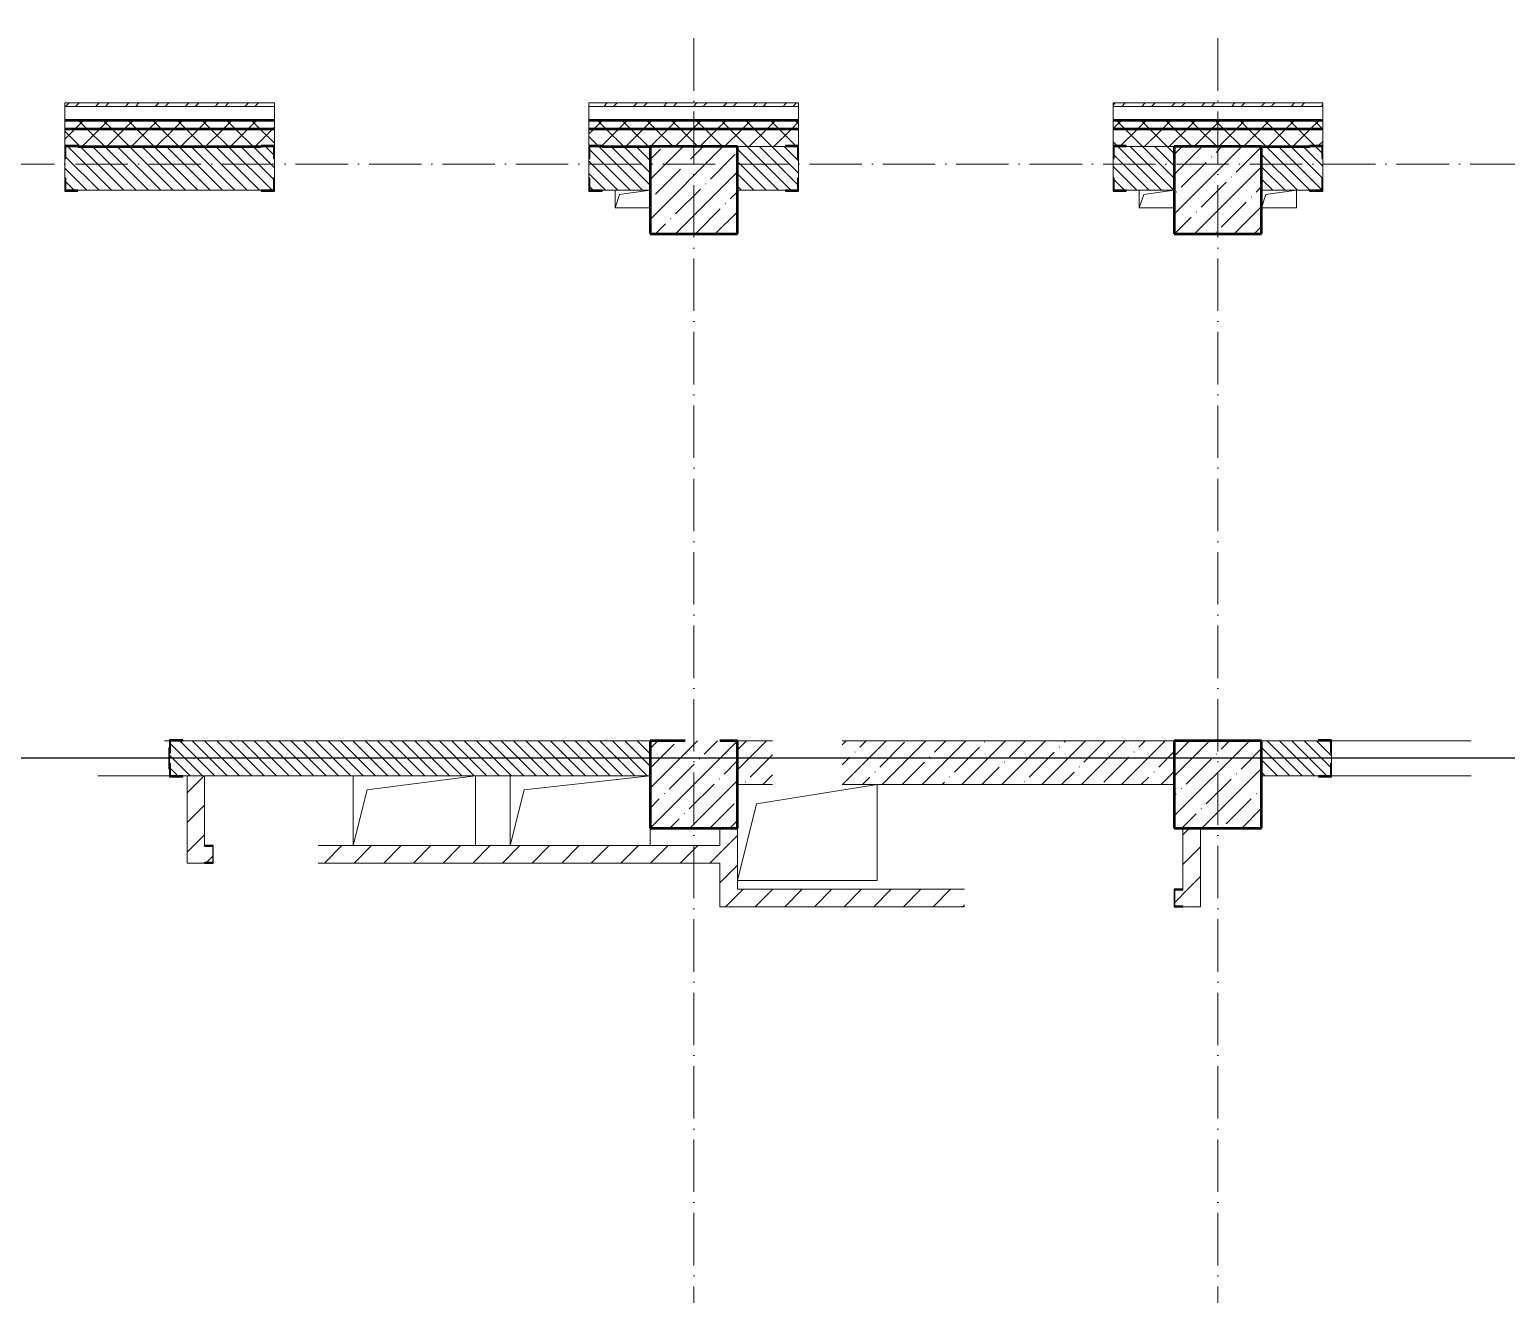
# Model space of a CAD drawing. Header units: millimetres. Extents: x -135211 to 49383, y -8033 to 228499.
# Drawn here: x -83144 to -74691, y 130845 to 138083 of the extents above; entities that cross this region are included whole.
import ezdxf

# ---------------------------------------------------------------- set-up
doc = ezdxf.new("R2010")
doc.units = ezdxf.units.MM
doc.linetypes.add('50_200_ШТРИХ_1Т_ш5_п1_п1_', pattern=[700, 500, -100, 0, -100])
for name, color, linetype, lineweight in [('A-FLOR-____-OTLN', 7, 'Continuous', 9), ('A-GENM-____-MCUT', 7, 'Continuous', 25), ('A-GENM-____-OTLN', 7, 'Continuous', 9), ('A-GENM-____-OTLN-1', 7, 'Continuous', 25), ('A-WALL-____-MCUT-1', 7, 'Continuous', 9), ('A-WALL-____-MCUT-2', 7, 'Continuous', 50), ('A-WALL-____-MCUT-3', 7, 'Continuous', 9), ('A-WALL-____-PATT-1', 7, 'Continuous', 9), ('A-WALL-FNSH-MCUT-1', 7, 'Continuous', 9), ('I-WALL-____-OTLN', 7, 'Continuous', 9), ('S-COLS-____-MCUT', 7, 'Continuous', 50), ('S-COLS-____-OTLN', 7, 'Continuous', 9), ('S-GRID-____-OTLN-1', 7, '50_200_ШТРИХ_1Т_ш5_п1_п1_', 9)]:
    doc.layers.add(name, color=color, linetype=linetype, lineweight=lineweight)
pattern_1 = [(45, (-129942.25, 127932.03), (-70.71068, 70.71068), []), (135, (-129942.25, 127932.03), (-70.71068, -70.71068), [])]
pattern_2 = [(45, (-129942.25, 127932.03), (-114.04925, 114.04925), []), (45, (-129828.2, 127932.03), (-114.04925, 114.04925), [201.612, -40.322, 3.353, -36.97])]
pattern_3 = [(45, (-129942.25, 127932.03), (-84.85281, 84.85281), [])]
pattern_4 = [(135, (-129942.255, 127932.027), (-35.35534, -35.35534), [])]

# ---------------------------------------------------------------- blocks, each defined once
blk = doc.blocks.new('BSC_Колонна _Прямоугольная - 500х500-V65-АР1_План отверстий 3 этажа в осях 1-64_А-ГГ')
at = {"layer": 'S-COLS-____-OTLN'}
h = blk.add_hatch(dxfattribs=at)
h.set_pattern_fill('FP_102', color=256, style=0, pattern_type=2)
h.set_pattern_definition([(45, (-50600, -5831.04), (-114.04925, 114.04925), []), (45, (-50485.95, -5831.04), (-114.04925, 114.04925), [201.613, -40.323, 3.353, -36.97])])
h.paths.add_polyline_path([(-250, -250), (250, -250), (250, 250), (-250, 250)], flags=0)
at = {"layer": 'S-COLS-____-MCUT'}
for p, q in [((-50, 250), (-250, 250)), ((-250, 250), (-250, -250)), ((250, 250), (150, 250)), ((250, -250), (250, 250)), ((-250, -250), (250, -250))]:
    blk.add_line(p, q, dxfattribs=at)
blk = doc.blocks.new('BSC_Колонна _Прямоугольная - 500х500-V67-АР1_План отверстий 3 этажа в осях 1-64_А-ГГ')
at = {"layer": 'S-COLS-____-OTLN'}
h = blk.add_hatch(dxfattribs=at)
h.set_pattern_fill('FP_104', color=256, style=0, pattern_type=2)
h.set_pattern_definition([(45, (-53600, -5831.04), (-114.04925, 114.04925), []), (45, (-53485.95, -5831.04), (-114.04925, 114.04925), [201.613, -40.323, 3.353, -36.97])])
h.paths.add_polyline_path([(-250, -250), (250, -250), (250, 250), (-250, 250)], flags=0)
at = {"layer": 'S-COLS-____-MCUT'}
for p, q in [((250, 250), (-250, 250)), ((-250, 250), (-250, -250)), ((250, -250), (250, 250)), ((-250, -250), (250, -250))]:
    blk.add_line(p, q, dxfattribs=at)
blk = doc.blocks.new('BSC_Колонна _Прямоугольная - 500х500-V136-АР1_План отверстий 3 этажа в осях 1-64_А-ГГ')
at = {"layer": 'S-COLS-____-OTLN'}
h = blk.add_hatch(dxfattribs=at)
h.set_pattern_fill('FP_159', color=256, style=0, pattern_type=2)
h.set_pattern_definition([(45, (-53600, -9231.04), (-114.04925, 114.04925), []), (45, (-53485.95, -9231.04), (-114.04925, 114.04925), [201.613, -40.323, 3.353, -36.97])])
h.paths.add_polyline_path([(-250, -250), (250, -250), (250, 250), (-250, 250), (-250, 103.3)], flags=0)
at = {"layer": 'S-COLS-____-MCUT'}
for p, q in [((250, 250), (-250, 250)), ((-250, 250), (-250, -250)), ((250, -250), (250, 250)), ((-250, -250), (250, -250))]:
    blk.add_line(p, q, dxfattribs=at)
blk = doc.blocks.new('Фахверк_СКБ_Уголок - 250_2700-27497298-АР1_План отверстий 3 этажа в осях 1-64_А-ГГ')
at = {"layer": 'A-GENM-____-MCUT'}
for p, q in [((200, 181), (125, 181)), ((125, 181), (125, 106)), ((131, 106), (131, 175)), ((131, 175), (200, 175)), ((200, 175), (200, 181)), ((125, 106), (131, 106)), ((131, -6), (125, -6)), ((125, -6), (125, -81)), ((125, -81), (200, -81)), ((131, -75), (131, -6)), ((200, -75), (131, -75)), ((200, -81), (200, -75))]:
    blk.add_line(p, q, dxfattribs=at)
blk = doc.blocks.new('Фахверк_СКБ_Уголок - 200_3960-28268576-АР1_План отверстий 3 этажа в осях 1-64_А-ГГ')
at = {"layer": 'A-GENM-____-MCUT'}
for p, q in [((200, 156), (125, 156)), ((125, 156), (125, 81)), ((131, 81), (131, 150)), ((131, 150), (200, 150)), ((200, 150), (200, 156)), ((125, 81), (131, 81)), ((131, 19), (125, 19)), ((125, 19), (125, -56)), ((131, -50), (131, 19)), ((125, -56), (200, -56)), ((200, -50), (131, -50)), ((200, -56), (200, -50))]:
    blk.add_line(p, q, dxfattribs=at)
blk = doc.blocks.new('154_Стойка_СКБ_Уголок - СМ-2480_200-28346303-АР1_План отверстий 3 этажа в осях 1-64_А-ГГ')
at = {"layer": 'A-GENM-____-MCUT'}
for p, q in [((125, 156), (125, 81)), ((200, 156), (125, 156)), ((131, 81), (131, 150)), ((131, 150), (200, 150)), ((200, 150), (200, 156)), ((125, 81), (131, 81)), ((131, 19), (125, 19)), ((125, 19), (125, -56)), ((131, -50), (131, 19)), ((125, -56), (200, -56)), ((200, -50), (131, -50)), ((200, -56), (200, -50))]:
    blk.add_line(p, q, dxfattribs=at)
blk = doc.blocks.new('Стойка_Влож_Полоса боковая - Полоса-28213942-АР1_План отверстий 3 этажа в осях 1-64_А-ГГ')
at = {"layer": 'A-GENM-____-OTLN'}
for p, q in [((-5, 60), (0, 60)), ((-5, -60), (-5, 60)), ((0, 31), (0, -31)), ((0, -60), (-5, -60))]:
    blk.add_line(p, q, dxfattribs=at)
blk = doc.blocks.new('AR_Отверстие прямоугольное _в плите_ - AR_Отверстие прямоугольное _в плите_-V180-АР1_План отверстий 3 этажа в осях 1-64_А-ГГ')
at = {"layer": 'A-GENM-____-OTLN'}
for p, q in [((-100, 50), (-100, -50)), ((-100, -50), (-75, 25)), ((-75, 25), (100, 50)), ((-100, -50), (100, -50))]:
    blk.add_line(p, q, dxfattribs=at)
blk = doc.blocks.new('AR_Отверстие прямоугольное _в плите_ - AR_Отверстие прямоугольное _в плите_-V181-АР1_План отверстий 3 этажа в осях 1-64_А-ГГ')
at = {"layer": 'A-GENM-____-OTLN'}
for p, q in [((-100, -50), (-75, 25)), ((-75, 25), (100, 50)), ((100, -50), (100, 50)), ((-100, -50), (100, -50))]:
    blk.add_line(p, q, dxfattribs=at)
blk = doc.blocks.new('AR_Отверстие прямоугольное _в плите_ - AR_Отверстие прямоугольное _в плите_-30552808-АР1_План отверстий 3 этажа в осях 1-64_А-ГГ')
at = {"layer": 'A-GENM-____-OTLN'}
for p, q in [((-290, 165), (400, 275)), ((400, -275), (400, 275)), ((-400, -275), (-290, 165)), ((-400, -275), (400, -275))]:
    blk.add_line(p, q, dxfattribs=at)
blk = doc.blocks.new('AR_Отверстие прямоугольное _в плите_ - AR_Отверстие прямоугольное _в плите_-30552525-АР1_План отверстий 3 этажа в осях 1-64_А-ГГ')
at = {"layer": 'A-GENM-____-OTLN'}
for p, q in [((-350, 200), (-350, -200)), ((-270, 120), (350, 200)), ((350, -200), (350, 200)), ((-350, -200), (-270, 120))]:
    blk.add_line(p, q, dxfattribs=at)
blk = doc.blocks.new('AR_Отверстие прямоугольное _в плите_ - AR_Отверстие прямоугольное _в плите_-V195-АР1_План отверстий 3 этажа в осях 1-64_А-ГГ')
at = {"layer": 'A-GENM-____-OTLN'}
for p, q in [((-400, 200), (-400, -200)), ((-320, 120), (400, 200)), ((-400, -200), (-320, 120)), ((400, -200), (400, -100))]:
    blk.add_line(p, q, dxfattribs=at)
blk = doc.blocks.new('154_Фахверк_СКБ_Швеллер - Тип_100_3550-28487752-АР1_План отверстий 3 этажа в осях 1-64_А-ГГ')
at = {"layer": 'A-GENM-____-MCUT'}
for p, q in [((175, 50), (125, 50)), ((125, 50), (125, -50)), ((128, 47), (175, 47)), ((128, -47), (128, 47)), ((175, 47), (175, 50)), ((125, -50), (175, -50)), ((175, -47), (128, -47)), ((175, -50), (175, -47))]:
    blk.add_line(p, q, dxfattribs=at)
blk = doc.blocks.new('154_Фахверк_СКБ_Швеллер - Тип_100_3960_зеркало-36793856-АР1_План отверстий 3 этажа в осях 1-64_А-ГГ')
at = {"layer": 'A-GENM-____-MCUT'}
for p, q in [((175, 50), (125, 50)), ((125, 50), (125, -50)), ((128, 47), (175, 47)), ((128, -47), (128, 47)), ((175, 47), (175, 50)), ((125, -50), (175, -50)), ((175, -47), (128, -47)), ((175, -50), (175, -47))]:
    blk.add_line(p, q, dxfattribs=at)

msp = doc.modelspace()

# ---------------------------------------------------------------- hatches: boundary and pattern name
at = {"layer": 'A-WALL-____-PATT-1'}
h = msp.add_hatch(dxfattribs=at)
h.set_pattern_fill('FP_3', color=256, style=0, pattern_type=2)
h.set_pattern_definition([(45, (-129942.25, 127932.03), (-85.53659, 85.53659), []), (45, (-129885.23, 127932.03), (-85.53659, 85.53659), [])])
h.paths.add_polyline_path([(-58077.3, 137643.1), (-58077.3, 137663.1), (-61942.3, 137663.1), (-61942.3, 137643.1), (-59257.4, 137643.1)], flags=0)
h.paths.add_polyline_path([(-69862.1, 137643.1), (-69742.3, 137643.1), (-69742.3, 137663.1), (-70942.3, 137663.1), (-70942.3, 137643.1)], flags=0)
h.paths.add_polyline_path([(-73397.1, 137643.1), (-72742.3, 137643.1), (-72742.3, 137663.1), (-73942.3, 137663.1), (-73942.3, 137643.1)], flags=0)
h.paths.add_polyline_path([(-75742.3, 137643.1), (-75742.3, 137663.1), (-76942.3, 137663.1), (-76942.3, 137643.1), (-76932, 137643.1)], flags=0)
h.paths.add_polyline_path([(-78742.3, 137643.1), (-78742.3, 137663.1), (-79942.3, 137663.1), (-79942.3, 137643.1)], flags=0)
h.paths.add_polyline_path([(-82942.3, 137643.1), (-81742.3, 137643.1), (-81742.3, 137663.1), (-82942.3, 137663.1)], flags=0)
h.paths.add_polyline_path([(-84742.3, 137643.1), (-84742.3, 137663.1), (-85942.3, 137663.1), (-85942.3, 137643.1), (-85769.3, 137643.1)], flags=0)
h.paths.add_polyline_path([(-88942.3, 137643.1), (-87742.3, 137643.1), (-87742.3, 137663.1), (-88942.3, 137663.1)], flags=0)
h.paths.add_polyline_path([(-90742.3, 137643.1), (-90742.3, 137663.1), (-91607.3, 137663.1), (-91607.3, 137643.1), (-91071.7, 137643.1)], flags=0)
h = msp.add_hatch(dxfattribs=at)
h.set_pattern_fill('FP_1', color=256, style=0, pattern_type=2)
h.set_pattern_definition(pattern_1)
h.paths.add_polyline_path([(-55592.3, 137513.1), (-55592.3, 137563.1), (-61942.3, 137563.1), (-61942.3, 137513.1), (-55722.4, 137513.1)], flags=0)
h.paths.add_polyline_path([(-69862.1, 137513.1), (-69742.3, 137513.1), (-69742.3, 137563.1), (-70942.3, 137563.1), (-70942.3, 137513.1)], flags=0)
h.paths.add_polyline_path([(-72742.3, 137513.1), (-72742.3, 137563.1), (-73942.3, 137563.1), (-73942.3, 137513.1), (-73397.1, 137513.1)], flags=0)
h.paths.add_polyline_path([(-75742.3, 137513.1), (-75742.3, 137563.1), (-76942.3, 137563.1), (-76942.3, 137513.1), (-76932, 137513.1)], flags=0)
h.paths.add_polyline_path([(-78742.3, 137513.1), (-78742.3, 137563.1), (-79942.3, 137563.1), (-79942.3, 137513.1)], flags=0)
h.paths.add_polyline_path([(-82942.3, 137513.1), (-81742.3, 137513.1), (-81742.3, 137563.1), (-82942.3, 137563.1)], flags=0)
h.paths.add_polyline_path([(-84742.3, 137513.1), (-84742.3, 137563.1), (-85942.3, 137563.1), (-85942.3, 137513.1), (-85769.3, 137513.1)], flags=0)
h.paths.add_polyline_path([(-87742.3, 137513.1), (-87742.3, 137563.1), (-88942.3, 137563.1), (-88942.3, 137513.1)], flags=0)
h.paths.add_polyline_path([(-91071.7, 137513.1), (-90742.3, 137513.1), (-90742.3, 137563.1), (-92142.3, 137563.1), (-92142.3, 137513.1)], flags=0)
h.paths.add_polyline_path([(-95142.3, 137513.1), (-93942.3, 137513.1), (-93942.3, 137563.1), (-95142.3, 137563.1)], flags=0)
h.paths.add_polyline_path([(-96942.3, 137513.1), (-96942.3, 137563.1), (-98142.3, 137563.1), (-98141.6, 137513.1)], flags=0)
h.paths.add_polyline_path([(-99942.3, 137513.1), (-99942.3, 137563.1), (-101142.3, 137563.1), (-101142.3, 137513.1)], flags=0)
h.paths.add_polyline_path([(-102942.3, 137513.1), (-102942.3, 137563.1), (-106112.3, 137563.1), (-106112.3, 137513.1), (-105211.4, 137513.1)], flags=0)
h = msp.add_hatch(dxfattribs=at)
h.set_pattern_fill('FP_1', color=256, style=0, pattern_type=2)
h.set_pattern_definition(pattern_1)
h.paths.add_polyline_path([(-55592.3, 137413.1), (-55592.3, 137513.1), (-61942.3, 137513.1), (-61942.3, 137419.1), (-61867.3, 137419.1), (-61867.3, 137413.1), (-55722.4, 137413.1)], flags=0)
h.paths.add_polyline_path([(-69862.1, 137413.1), (-69817.3, 137413.1), (-69817.3, 137419.1), (-69742.3, 137419.1), (-69742.3, 137513.1), (-70942.3, 137513.1), (-70942.3, 137419.1), (-70867.3, 137419.1), (-70867.3, 137413.1), (-70092.3, 137413.1)], flags=0)
h.paths.add_polyline_path([(-72817.3, 137413.1), (-72817.3, 137419.1), (-72742.3, 137419.1), (-72742.3, 137513.1), (-73942.3, 137513.1), (-73942.3, 137419.1), (-73867.3, 137419.1), (-73867.3, 137413.1), (-73397.1, 137413.1)], flags=0)
h.paths.add_polyline_path([(-75817.3, 137413.1), (-75817.3, 137419.1), (-75742.3, 137419.1), (-75742.3, 137513.1), (-76942.3, 137513.1), (-76942.3, 137419.1), (-76867.3, 137419.1), (-76867.3, 137413.1), (-76092.3, 137413.1)], flags=0)
h.paths.add_polyline_path([(-78817.3, 137413.1), (-78817.3, 137419.1), (-78742.3, 137419.1), (-78742.3, 137513.1), (-79942.3, 137513.1), (-79942.3, 137419.1), (-79867.3, 137419.1), (-79867.3, 137413.1), (-79592.3, 137413.1)], flags=0)
h.paths.add_polyline_path([(-81817.3, 137413.1), (-81817.3, 137419.1), (-81742.3, 137419.1), (-81742.3, 137513.1), (-82942.3, 137513.1), (-82942.3, 137419.1), (-82867.3, 137419.1), (-82867.3, 137413.1), (-82234.4, 137413.1)], flags=0)
h.paths.add_polyline_path([(-85867.3, 137413.1), (-84817.3, 137413.1), (-84817.3, 137419.1), (-84742.3, 137419.1), (-84742.3, 137513.1), (-85942.3, 137513.1), (-85942.3, 137419.1), (-85867.3, 137419.1)], flags=0)
h.paths.add_polyline_path([(-88592.3, 137413.1), (-87817.3, 137413.1), (-87817.3, 137419.1), (-87742.3, 137419.1), (-87742.3, 137513.1), (-88942.3, 137513.1), (-88942.3, 137419.1), (-88867.3, 137419.1), (-88867.3, 137413.1)], flags=0)
h.paths.add_polyline_path([(-91071.7, 137413.1), (-90817.3, 137413.1), (-90817.3, 137419.1), (-90742.3, 137419.1), (-90742.3, 137513.1), (-92142.3, 137513.1), (-92142.3, 137413.1), (-91092.3, 137413.1)], flags=0)
h.paths.add_polyline_path([(-94606.6, 137413.1), (-94017.3, 137413.1), (-94017.3, 137419.1), (-93942.3, 137419.1), (-93942.3, 137513.1), (-95142.3, 137513.1), (-95142.3, 137413.1), (-94642.3, 137413.1)], flags=0)
h.paths.add_polyline_path([(-97017.3, 137413.1), (-97017.3, 137419.1), (-96942.3, 137419.1), (-96942.3, 137513.1), (-98142.3, 137513.1), (-98141.6, 137419.1), (-98067.3, 137419.1), (-98067.3, 137413.1)], flags=0)
h.paths.add_polyline_path([(-100017.3, 137413.1), (-100017.3, 137419.1), (-99942.3, 137419.1), (-99942.3, 137513.1), (-101142.3, 137513.1), (-101142.3, 137413.1), (-100642.3, 137413.1)], flags=0)
h.paths.add_polyline_path([(-103017.3, 137413.1), (-103017.3, 137419.1), (-102942.3, 137419.1), (-102942.3, 137513.1), (-106112.3, 137513.1), (-106112.3, 137413.1), (-103642.3, 137413.1)], flags=0)
h = msp.add_hatch(dxfattribs=at)
h.set_pattern_fill('FP_6', color=256, style=0, pattern_type=2)
h.set_pattern_definition(pattern_4)
h.paths.add_polyline_path([(-79592.3, 137163.1), (-79592.3, 137413.1), (-79936.3, 137413.1), (-79936.3, 137344.1), (-79942.3, 137344.1), (-79942.3, 137232.1), (-79936.3, 137232.1), (-79936.3, 137163.1), (-79867.3, 137163.1)], flags=0)
h.paths.add_polyline_path([(-82936.3, 137163.1), (-81748.3, 137163.1), (-81748.3, 137232.1), (-81742.3, 137232.1), (-81742.3, 137344.1), (-81748.3, 137344.1), (-81748.3, 137413.1), (-82936.3, 137413.1), (-82936.3, 137344.1), (-82942.3, 137344.1), (-82942.3, 137232.1), (-82936.3, 137232.1), (-82936.3, 137164.3)], flags=0)
h.paths.add_polyline_path([(-85092.3, 137163.1), (-84748.3, 137163.1), (-84748.3, 137232.1), (-84742.3, 137232.1), (-84742.3, 137344.1), (-84748.3, 137344.1), (-84748.3, 137413.1), (-85092.3, 137413.1), (-85092.3, 137266.4)], flags=0)
h = msp.add_hatch(dxfattribs=at)
h.set_pattern_fill('FP_6', color=256, style=0, pattern_type=2)
h.set_pattern_definition(pattern_4)
h.paths.add_polyline_path([(-76936.3, 137163.1), (-76592.3, 137163.1), (-76592.3, 137413.1), (-76936.3, 137413.1), (-76936.3, 137344.1), (-76942.3, 137344.1), (-76942.3, 137232.1), (-76936.3, 137232.1)], flags=0)
h.paths.add_polyline_path([(-79092.3, 137163.1), (-78748.3, 137163.1), (-78748.3, 137232.1), (-78742.3, 137232.1), (-78742.3, 137344.1), (-78748.3, 137344.1), (-78748.3, 137413.1), (-79092.3, 137413.1), (-79092.3, 137266.4)], flags=0)
h = msp.add_hatch(dxfattribs=at)
h.set_pattern_fill('FP_6', color=256, style=0, pattern_type=2)
h.set_pattern_definition(pattern_4)
h.paths.add_polyline_path([(-70867.3, 137163.1), (-70592.3, 137163.1), (-70592.3, 137413.1), (-70936.3, 137413.1), (-70936.3, 137344.1), (-70942.3, 137344.1), (-70942.3, 137232.1), (-70936.3, 137232.1), (-70936.3, 137163.1)], flags=0)
h.paths.add_polyline_path([(-73867.3, 137163.1), (-72748.3, 137163.1), (-72748.3, 137232.1), (-72742.3, 137232.1), (-72742.3, 137344.1), (-72748.3, 137344.1), (-72748.3, 137413.1), (-73936.3, 137413.1), (-73936.3, 137344.1), (-73942.3, 137344.1), (-73942.3, 137232.1), (-73936.3, 137232.1), (-73936.3, 137163.1)], flags=0)
h.paths.add_polyline_path([(-75817.3, 137163.1), (-75748.3, 137163.1), (-75748.3, 137232.1), (-75742.3, 137232.1), (-75742.3, 137344.1), (-75748.3, 137344.1), (-75748.3, 137413.1), (-76092.3, 137413.1), (-76092.3, 137163.1)], flags=0)
h = msp.add_hatch(dxfattribs=at)
h.set_pattern_fill('FP_6', color=256, style=0, pattern_type=2)
h.set_pattern_definition(pattern_4)
h.paths.add_polyline_path([(-79592.3, 133813.1), (-79592.3, 134013.1), (-82336.3, 134013.1), (-82336.3, 133944.1), (-82342.3, 133944.1), (-82342.3, 133882.1), (-82336.3, 133882.1), (-82336.3, 133813.1), (-80466.9, 133813.1)], flags=0)
h.paths.add_polyline_path([(-84148.3, 133813.1), (-84148.3, 133882.1), (-84142.3, 133882.1), (-84142.3, 133944.1), (-84148.3, 133944.1), (-84148.3, 134013.1), (-84386.3, 134013.1), (-84386.3, 133944.1), (-84392.3, 133944.1), (-84392.3, 133882.1), (-84386.3, 133882.1), (-84386.3, 133813.1), (-84217.3, 133813.1)], flags=0)
h.paths.add_polyline_path([(-85092.3, 133813.1), (-84792.3, 133813.1), (-84792.3, 134013.1), (-85092.3, 134013.1)], flags=0)
h = msp.add_hatch(dxfattribs=at)
h.set_pattern_fill('FP_38', color=256, style=0, pattern_type=2)
h.set_pattern_definition(pattern_2)
h.paths.add_polyline_path([(-76592.3, 133763.1), (-76592.3, 134013.1), (-78492.3, 134013.1), (-78492.3, 133763.1), (-76932, 133763.1)], flags=0)
h.paths.add_polyline_path([(-79092.3, 133763.1), (-78892.3, 133763.1), (-78892.3, 134013.1), (-79092.3, 134013.1)], flags=0)
h = msp.add_hatch(dxfattribs=at)
h.set_pattern_fill('FP_6', color=256, style=0, pattern_type=2)
h.set_pattern_definition(pattern_4)
h.paths.add_polyline_path([(-70592.3, 133813.1), (-70592.3, 134013.1), (-70992.3, 134013.1), (-70992.3, 133813.1)], flags=0)
h.paths.add_polyline_path([(-73917.3, 133813.1), (-73198.3, 133813.1), (-73198.3, 133882.1), (-73192.3, 133882.1), (-73192.3, 133944.1), (-73198.3, 133944.1), (-73198.3, 134013.1), (-73986.3, 134013.1), (-73986.3, 133944.1), (-73992.3, 133944.1), (-73992.3, 133882.1), (-73986.3, 133882.1), (-73986.3, 133813.1)], flags=0)
h.paths.add_polyline_path([(-71692.3, 133813.1), (-71692.3, 134013.1), (-72286.3, 134013.1), (-72286.3, 133944.1), (-72292.3, 133944.1), (-72292.3, 133882.1), (-72286.3, 133882.1), (-72286.3, 133813.1), (-72217.3, 133813.1)], flags=0)
h.paths.add_polyline_path([(-75698.3, 133813.1), (-75698.3, 133882.1), (-75692.3, 133882.1), (-75692.3, 133944.1), (-75698.3, 133944.1), (-75698.3, 134013.1), (-76092.3, 134013.1), (-76092.3, 133813.1), (-75767.3, 133813.1)], flags=0)
h = msp.add_hatch(dxfattribs=at)
h.set_pattern_fill('FP_4', color=256, style=0, pattern_type=2)
h.set_pattern_definition(pattern_3)
h.paths.add_polyline_path([(-82142.3, 133313.1), (-82142.3, 133813.1), (-82242.3, 133813.1), (-82242.3, 133313.1)], flags=0)
h = msp.add_hatch(dxfattribs=at)
h.set_pattern_fill('FP_4', color=256, style=0, pattern_type=2)
h.set_pattern_definition(pattern_3)
h.paths.add_polyline_path([(-79192.3, 133163.1), (-79092.3, 133163.1), (-79092.3, 133513.1), (-79192.3, 133513.1), (-79192.3, 133313.1)], flags=0)
h = msp.add_hatch(dxfattribs=at)
h.set_pattern_fill('FP_4', color=256, style=0, pattern_type=2)
h.set_pattern_definition(pattern_3)
h.paths.add_polyline_path([(-76442.3, 133163.1), (-76442.3, 133513.1), (-76542.3, 133513.1), (-76542.3, 133163.1)], flags=0)
h = msp.add_hatch(dxfattribs=at)
h.set_pattern_fill('FP_4', color=256, style=0, pattern_type=2)
h.set_pattern_definition(pattern_3)
h.paths.add_polyline_path([(-79192.3, 133313.1), (-79192.3, 133413.1), (-81492.3, 133413.1), (-81492.3, 133313.1), (-80466.9, 133313.1)], flags=0)
h.paths.add_polyline_path([(-82142.3, 133316.1), (-82095.3, 133316.1), (-82095.3, 133410.1), (-82142.3, 133410.1), (-82142.3, 133363.1)], flags=0)
h = msp.add_hatch(dxfattribs=at)
h.set_pattern_fill('FP_4', color=256, style=0, pattern_type=2)
h.set_pattern_definition(pattern_3)
h.paths.add_polyline_path([(-76442.3, 133063.1), (-76442.3, 133163.1), (-76542.3, 133163.1), (-76542.3, 133160.1), (-76589.3, 133160.1), (-76589.3, 133066.1), (-76542.3, 133066.1), (-76542.3, 133063.1)], flags=0)
h.paths.add_polyline_path([(-77792.3, 133063.1), (-77792.3, 133163.1), (-79192.3, 133163.1), (-79192.3, 133063.1)], flags=0)
at = {"layer": 'S-COLS-____-OTLN'}
h = msp.add_hatch(dxfattribs=at)
h.set_pattern_fill('FP_38', color=256, style=0, pattern_type=2)
h.set_pattern_definition(pattern_2)
h.paths.add_polyline_path([(-79592.3, 136913.1), (-79092.3, 136913.1), (-79092.3, 137413.1), (-79592.3, 137413.1), (-79592.3, 137266.4)], flags=0)

# ---------------------------------------------------------------- linework, layer by layer
at = {"color": 251, "ltscale": 0.6, "true_color": 0x636466}
msp.add_line((-39623.5, 133913.1), (-134611, 133913.1), dxfattribs=at)
at = {"layer": 'A-FLOR-____-OTLN'}
for p, q in [((-81292.3, 133413.1), (-81292.3, 133813.1)), ((-80592.3, 133813.1), (-80592.3, 133413.1)), ((-80392.3, 133413.1), (-80392.3, 133813.1)), ((-78292.3, 133763.1), (-78292.3, 133213.1)), ((-79592.3, 133513.1), (-79592.3, 133413.1)), ((-78292.3, 133213.1), (-79092.3, 133213.1))]:
    msp.add_line(p, q, dxfattribs=at)
at = {"layer": 'A-WALL-____-MCUT-1'}
for p, q in [((-78892.3, 134013.1), (-79092.3, 134013.1)), ((-76592.3, 134013.1), (-78492.3, 134013.1)), ((-79092.3, 133763.1), (-78892.3, 133763.1)), ((-78492.3, 133763.1), (-76592.3, 133763.1))]:
    msp.add_line(p, q, dxfattribs=at)
at = {"layer": 'A-WALL-____-MCUT-2'}
for p, q in [((-81742.3, 137563.1), (-82942.3, 137563.1)), ((-78742.3, 137563.1), (-79942.3, 137563.1)), ((-75742.3, 137563.1), (-76942.3, 137563.1)), ((-81742.3, 137513.1), (-82942.3, 137513.1)), ((-78742.3, 137513.1), (-79942.3, 137513.1)), ((-75742.3, 137513.1), (-76942.3, 137513.1)), ((-82867.3, 137413.1), (-81817.3, 137413.1)), ((-79867.3, 137413.1), (-79592.3, 137413.1)), ((-76092.3, 137413.1), (-75817.3, 137413.1))]:
    msp.add_line(p, q, dxfattribs=at)
at = {"layer": 'A-WALL-____-MCUT-3'}
for p, q in [((-81742.3, 137643.1), (-82942.3, 137643.1)), ((-82942.3, 137643.1), (-82942.3, 137419.1)), ((-81742.3, 137419.1), (-81742.3, 137643.1)), ((-78742.3, 137643.1), (-79942.3, 137643.1)), ((-79942.3, 137643.1), (-79942.3, 137419.1)), ((-78742.3, 137419.1), (-78742.3, 137643.1)), ((-75742.3, 137643.1), (-76942.3, 137643.1)), ((-76942.3, 137643.1), (-76942.3, 137419.1)), ((-75742.3, 137419.1), (-75742.3, 137643.1)), ((-78817.3, 137413.1), (-79592.3, 137413.1)), ((-79592.3, 137163.1), (-79592.3, 137413.1)), ((-79092.3, 137413.1), (-79092.3, 137163.1)), ((-76867.3, 137413.1), (-76592.3, 137413.1)), ((-82942.3, 137344.1), (-82942.3, 137232.1)), ((-81742.3, 137232.1), (-81742.3, 137344.1)), ((-79942.3, 137344.1), (-79942.3, 137232.1)), ((-78742.3, 137232.1), (-78742.3, 137344.1)), ((-76942.3, 137344.1), (-76942.3, 137232.1)), ((-75742.3, 137232.1), (-75742.3, 137344.1)), ((-82867.3, 137163.1), (-81817.3, 137163.1)), ((-79867.3, 137163.1), (-79592.3, 137163.1)), ((-79092.3, 137163.1), (-78817.3, 137163.1)), ((-76867.3, 137163.1), (-76592.3, 137163.1)), ((-76092.3, 137163.1), (-75817.3, 137163.1)), ((-79592.3, 134013.1), (-82267.3, 134013.1)), ((-75767.3, 134013.1), (-76092.3, 134013.1)), ((-75692.3, 133882.1), (-75692.3, 133944.1)), ((-82267.3, 133813.1), (-79592.3, 133813.1)), ((-76092.3, 133813.1), (-75767.3, 133813.1))]:
    msp.add_line(p, q, dxfattribs=at)
at = {"layer": 'A-WALL-FNSH-MCUT-1'}
for p, q in [((-81742.3, 137663.1), (-82942.3, 137663.1)), ((-82942.3, 137663.1), (-82942.3, 137643.1)), ((-82942.3, 137643.1), (-82942.3, 137643.1)), ((-81742.3, 137643.1), (-81742.3, 137663.1)), ((-78742.3, 137663.1), (-79942.3, 137663.1)), ((-79942.3, 137663.1), (-79942.3, 137643.1)), ((-79942.3, 137643.1), (-79942.3, 137643.1)), ((-78742.3, 137643.1), (-78742.3, 137663.1)), ((-75742.3, 137663.1), (-76942.3, 137663.1)), ((-76942.3, 137663.1), (-76942.3, 137643.1)), ((-76942.3, 137643.1), (-76942.3, 137643.1)), ((-75742.3, 137643.1), (-75742.3, 137663.1)), ((-82242.3, 133813.1), (-82242.3, 133313.1)), ((-82142.3, 133413.1), (-82142.3, 133813.1)), ((-79192.3, 133513.1), (-79192.3, 133413.1)), ((-79092.3, 133163.1), (-79092.3, 133513.1)), ((-76542.3, 133513.1), (-76542.3, 133163.1)), ((-76442.3, 133063.1), (-76442.3, 133513.1)), ((-79192.3, 133413.1), (-81492.3, 133413.1)), ((-82242.3, 133313.1), (-82142.3, 133313.1)), ((-81492.3, 133313.1), (-79192.3, 133313.1)), ((-79192.3, 133313.1), (-79192.3, 133063.1)), ((-77792.3, 133163.1), (-79092.3, 133163.1)), ((-79192.3, 133063.1), (-77792.3, 133063.1)), ((-76542.3, 133063.1), (-76442.3, 133063.1))]:
    msp.add_line(p, q, dxfattribs=at)
at = {"layer": 'I-WALL-____-OTLN'}
for p, q in [((-82372.3, 134013.1), (-82342.3, 134013.1)), ((-75692.3, 134013.1), (-74892.3, 134013.1)), ((-82342.3, 133813.1), (-82752.3, 133813.1)), ((-74892.3, 133813.1), (-75692.3, 133813.1))]:
    msp.add_line(p, q, dxfattribs=at)
at = {"layer": 'S-COLS-____-MCUT'}
for p, q in [((-79092.3, 137413.1), (-79592.3, 137413.1)), ((-79592.3, 137413.1), (-79592.3, 136913.1)), ((-79092.3, 136913.1), (-79092.3, 137413.1)), ((-79592.3, 136913.1), (-79092.3, 136913.1))]:
    msp.add_line(p, q, dxfattribs=at)
at = {"layer": 'S-GRID-____-OTLN-1', "color": 251, "ltscale": 0.6, "true_color": 0x636466}
for p, q in [((-79342.3, 123449.4), (-79342.3, 138082.6)), ((-76342.3, 123449.4), (-76342.3, 138082.6)), ((-25867.8, 137313.1), (-134372.1, 137313.1))]:
    msp.add_line(p, q, dxfattribs=at)

# ---------------------------------------------------------------- block references
at = {"layer": 'A-GENM-____-OTLN'}
for name, p in [('AR_Отверстие прямоугольное _в плите_ - AR_Отверстие прямоугольное _в плите_-V180-АР1_План отверстий 3 этажа в осях 1-64_А-ГГ', (-79692.3, 137113.1)), ('AR_Отверстие прямоугольное _в плите_ - AR_Отверстие прямоугольное _в плите_-V180-АР1_План отверстий 3 этажа в осях 1-64_А-ГГ', (-76692.3, 137113.1)), ('AR_Отверстие прямоугольное _в плите_ - AR_Отверстие прямоугольное _в плите_-V181-АР1_План отверстий 3 этажа в осях 1-64_А-ГГ', (-75992.3, 137113.1)), ('Стойка_Влож_Полоса боковая - Полоса-28213942-АР1_План отверстий 3 этажа в осях 1-64_А-ГГ', (-82342.3, 133913.1)), ('AR_Отверстие прямоугольное _в плите_ - AR_Отверстие прямоугольное _в плите_-30552525-АР1_План отверстий 3 этажа в осях 1-64_А-ГГ', (-80942.3, 133613.1)), ('AR_Отверстие прямоугольное _в плите_ - AR_Отверстие прямоугольное _в плите_-V195-АР1_План отверстий 3 этажа в осях 1-64_А-ГГ', (-79992.3, 133613.1)), ('AR_Отверстие прямоугольное _в плите_ - AR_Отверстие прямоугольное _в плите_-30552808-АР1_План отверстий 3 этажа в осях 1-64_А-ГГ', (-78692.3, 133488.1))]:
    msp.add_blockref(name, p, dxfattribs=at)
at = {"layer": 'A-GENM-____-OTLN-1'}
for name, p in [('Фахверк_СКБ_Уголок - 250_2700-27497298-АР1_План отверстий 3 этажа в осях 1-64_А-ГГ', (-83067.3, 137238.1)), ('Фахверк_СКБ_Уголок - 250_2700-27497298-АР1_План отверстий 3 этажа в осях 1-64_А-ГГ', (-80067.3, 137238.1)), ('Фахверк_СКБ_Уголок - 250_2700-27497298-АР1_План отверстий 3 этажа в осях 1-64_А-ГГ', (-77067.3, 137238.1)), ('154_Стойка_СКБ_Уголок - СМ-2480_200-28346303-АР1_План отверстий 3 этажа в осях 1-64_А-ГГ', (-82467.3, 133863.1)), ('154_Фахверк_СКБ_Швеллер - Тип_100_3550-28487752-АР1_План отверстий 3 этажа в осях 1-64_А-ГГ', (-76717.3, 133113.1))]:
    msp.add_blockref(name, p, dxfattribs=at)
at = {"layer": 'A-GENM-____-OTLN-1', "rotation": 180}
for name, p in [('Фахверк_СКБ_Уголок - 250_2700-27497298-АР1_План отверстий 3 этажа в осях 1-64_А-ГГ', (-81617.3, 137338.1)), ('Фахверк_СКБ_Уголок - 250_2700-27497298-АР1_План отверстий 3 этажа в осях 1-64_А-ГГ', (-78617.3, 137338.1)), ('Фахверк_СКБ_Уголок - 250_2700-27497298-АР1_План отверстий 3 этажа в осях 1-64_А-ГГ', (-75617.3, 137338.1)), ('Фахверк_СКБ_Уголок - 200_3960-28268576-АР1_План отверстий 3 этажа в осях 1-64_А-ГГ', (-75567.3, 133963.1)), ('154_Фахверк_СКБ_Швеллер - Тип_100_3960_зеркало-36793856-АР1_План отверстий 3 этажа в осях 1-64_А-ГГ', (-81967.3, 133363.1))]:
    msp.add_blockref(name, p, dxfattribs=at)
at = {"layer": 'S-COLS-____-OTLN'}
for name, p in [('BSC_Колонна _Прямоугольная - 500х500-V136-АР1_План отверстий 3 этажа в осях 1-64_А-ГГ', (-76342.3, 137163.1)), ('BSC_Колонна _Прямоугольная - 500х500-V65-АР1_План отверстий 3 этажа в осях 1-64_А-ГГ', (-79342.3, 133763.1)), ('BSC_Колонна _Прямоугольная - 500х500-V67-АР1_План отверстий 3 этажа в осях 1-64_А-ГГ', (-76342.3, 133763.1))]:
    msp.add_blockref(name, p, dxfattribs=at)

doc.saveas('drawing.dxf')
